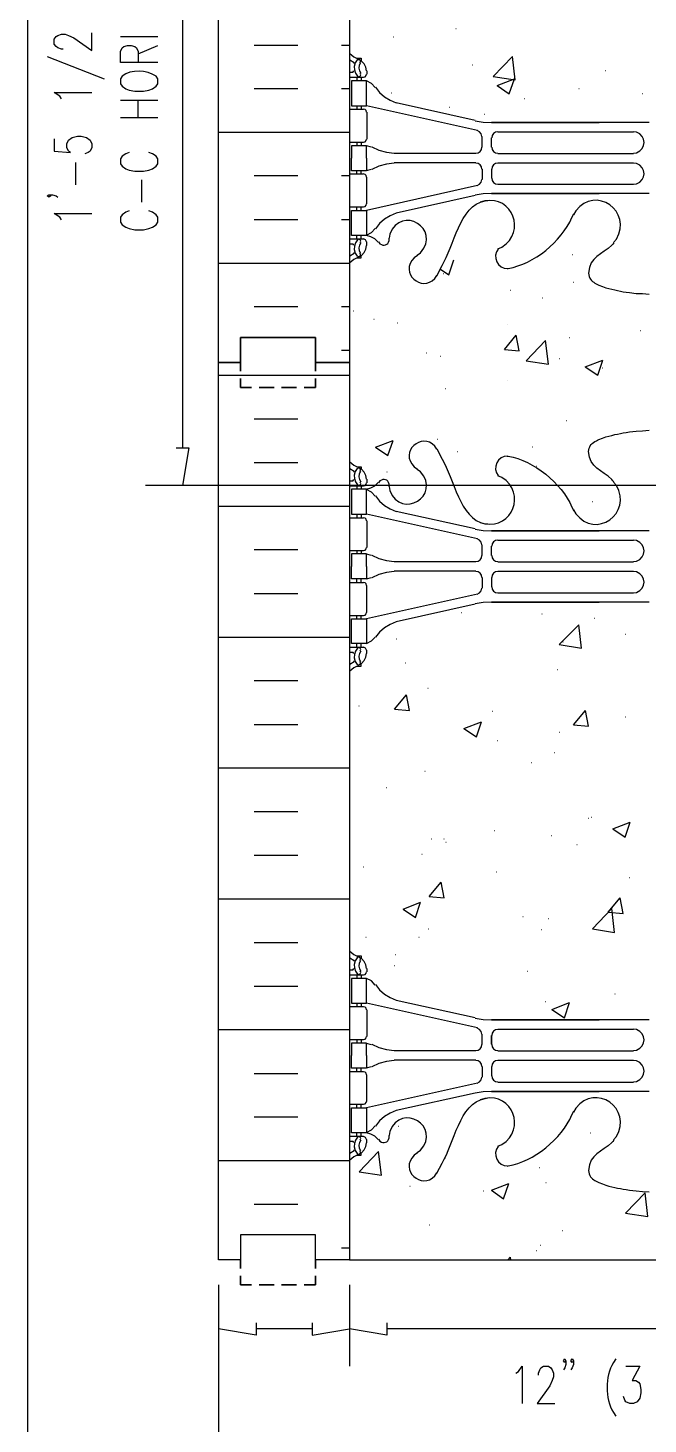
# Model space of a CAD drawing. Header units: millimetres. Extents: x 14 to 201, y 16 to 268.
# Drawn here: x 13.8 to 53.3, y 104 to 192.9 of the extents above; entities that cross this region are included whole.
import ezdxf

# ---------------------------------------------------------------- set-up
doc = ezdxf.new("R2010")
doc.units = ezdxf.units.MM
doc.layers.get('0').update_dxf_attribs({"linetype": 'CONTINUOUS'})

msp = doc.modelspace()

# ---------------------------------------------------------------- linework, layer by layer
at = {"color": 0}
for p, q in [((13.8424, 55.4136), (13.8424, 264.541)), ((25.9719, 171.599), (25.9719, 228.769)), ((34.3118, 228.769), (34.3118, 171.599)), ((23.6857, 217.657), (23.6857, 166.158)), ((15.5153, 192.194), (15.6421, 192.363)), ((15.5153, 191.875), (15.5153, 192.194)), ((15.6421, 192.363), (15.7482, 192.427)), ((15.7482, 192.427), (15.9811, 192.51)), ((15.9811, 192.51), (16.214, 192.51)), ((16.214, 192.51), (16.4248, 192.427)), ((16.4248, 192.427), (16.7638, 192.278)), ((16.7638, 192.278), (17.9076, 191.474)), ((17.9076, 191.474), (17.9076, 192.596)), ((19.728, 192.363), (22.0982, 192.363)), ((15.6421, 191.728), (15.5153, 191.875)), ((15.7482, 191.642), (15.6421, 191.728)), ((15.9811, 191.558), (15.7482, 191.642)), ((16.0872, 191.558), (15.9811, 191.558)), ((19.728, 191.409), (19.8327, 191.642)), ((19.728, 190.69), (19.728, 191.409)), ((19.8327, 191.642), (19.9388, 191.728)), ((19.9388, 191.728), (20.1717, 191.791)), ((20.1717, 191.791), (20.4046, 191.791)), ((20.4046, 191.791), (20.6375, 191.728)), ((20.6375, 191.728), (20.7436, 191.642)), ((20.7436, 191.642), (20.8497, 191.409)), ((20.8497, 191.242), (22.0982, 191.791)), ((20.8497, 191.409), (20.8497, 190.69)), ((34.3324, 191.283), (34.586, 191.072)), ((15.0702, 191.093), (18.6903, 189.654)), ((22.0982, 190.69), (19.728, 190.69)), ((34.3324, 190.86), (34.6081, 190.69)), ((34.586, 191.072), (34.8823, 190.923)), ((34.6287, 190.606), (34.586, 190.69)), ((34.6715, 190.669), (34.6081, 190.437)), ((34.6081, 190.437), (34.6287, 190.224)), ((34.7982, 190.86), (34.6715, 190.669)), ((34.7762, 190.966), (35.0518, 190.966)), ((34.8823, 190.88), (34.7762, 190.839)), ((35.0738, 190.796), (34.8616, 190.903)), ((34.9677, 190.86), (34.8823, 190.88)), ((34.925, 190.521), (34.9043, 190.331)), ((34.9043, 190.331), (34.9457, 190.161)), ((35.0091, 190.669), (34.925, 190.521)), ((35.0091, 190.776), (34.9677, 190.86)), ((34.9884, 190.669), (35.0091, 190.776)), ((35.0518, 190.966), (35.0518, 190.839)), ((35.2419, 190.606), (35.0738, 190.796)), ((35.348, 190.394), (35.2419, 190.606)), ((35.3907, 190.161), (35.348, 190.394)), ((19.8327, 189.822), (19.728, 189.654)), ((19.728, 189.654), (19.728, 189.335)), ((22.0982, 189.654), (21.9921, 189.822)), ((22.0982, 189.335), (22.0982, 189.654)), ((34.3118, 190.077), (34.5447, 190.077)), ((34.3118, 189.758), (35.2006, 189.758)), ((35.3907, 189.526), (34.4386, 189.526)), ((34.4386, 189.526), (34.4386, 187.938)), ((34.5447, 190.097), (34.586, 190.161)), ((34.6287, 190.224), (34.6921, 190.014)), ((34.6921, 190.014), (34.8189, 189.822)), ((34.7762, 189.758), (34.7762, 189.526)), ((34.8189, 189.822), (34.9043, 189.781)), ((34.9043, 189.781), (34.9884, 189.822)), ((34.9457, 190.161), (35.0311, 190.014)), ((35.0311, 189.907), (34.9884, 189.992)), ((34.9884, 189.822), (35.0311, 189.907)), ((35.0518, 189.758), (35.0518, 189.526)), ((35.2006, 189.758), (35.3053, 189.781)), ((35.3053, 189.781), (35.3702, 189.865)), ((35.3702, 189.865), (35.3907, 189.95)), ((35.3907, 187.938), (35.3907, 189.526)), ((35.7078, 189.358), (35.3907, 189.526)), ((35.4115, 190.161), (35.4115, 189.95)), ((15.875, 188.553), (15.5153, 188.786)), ((15.5153, 188.786), (17.9076, 188.786)), ((15.9811, 188.383), (15.875, 188.553)), ((19.728, 189.335), (19.8327, 189.188)), ((19.8327, 189.188), (20.0656, 189.019)), ((20.0656, 189.019), (20.2778, 188.933)), ((20.2778, 188.933), (20.6375, 188.87)), ((20.6375, 188.87), (21.1873, 188.87)), ((21.1873, 188.87), (21.5263, 188.933)), ((21.5263, 188.933), (21.7592, 189.019)), ((21.7592, 189.019), (21.9921, 189.188)), ((21.9921, 189.188), (22.0982, 189.335)), ((35.9406, 189.103), (35.7078, 189.358)), ((35.9625, 189.125), (36.2162, 188.786)), ((36.2162, 188.786), (36.5333, 188.51)), ((36.5333, 188.51), (36.8928, 188.299)), ((19.728, 188.299), (22.0982, 188.299)), ((20.8497, 187.198), (20.8497, 188.299)), ((34.3118, 187.728), (35.2006, 187.728)), ((34.4386, 187.938), (35.3907, 187.938)), ((34.7762, 187.938), (34.7762, 187.728)), ((35.0518, 187.938), (35.0518, 187.728)), ((35.3053, 187.705), (35.2006, 187.728)), ((35.3702, 187.642), (35.3053, 187.705)), ((35.3907, 187.537), (35.3702, 187.642)), ((42.4395, 186.373), (35.3907, 187.938)), ((36.8928, 188.299), (37.2745, 188.13)), ((42.2906, 187.008), (37.2745, 188.13)), ((19.728, 187.198), (22.0982, 187.198)), ((35.4115, 187.537), (35.4115, 185.821)), ((42.2906, 186.986), (42.799, 186.902)), ((42.799, 186.902), (43.3282, 186.88)), ((43.3282, 186.88), (50.1869, 186.88)), ((53.3619, 186.88), (43.3282, 186.88)), ((15.5153, 185.844), (15.5153, 185.059)), ((16.4248, 185.758), (16.6577, 185.928)), ((16.6577, 185.928), (16.9967, 186.013)), ((16.9967, 186.013), (17.2296, 186.013)), ((17.2296, 186.013), (17.5686, 185.928)), ((17.5686, 185.928), (17.8015, 185.758)), ((42.5662, 186.287), (42.4173, 186.373)), ((42.6724, 186.16), (42.5662, 186.287)), ((42.7136, 185.991), (42.6724, 186.16)), ((42.7359, 185.315), (42.7359, 185.991)), ((43.3282, 185.315), (43.3282, 185.907)), ((43.3282, 185.335), (43.3282, 185.886)), ((43.3709, 186.054), (43.349, 185.907)), ((43.4552, 186.183), (43.3709, 186.054)), ((43.5818, 186.267), (43.4552, 186.183)), ((43.7307, 186.287), (43.5818, 186.267)), ((43.7307, 186.287), (52.3667, 186.287)), ((52.5568, 186.267), (52.3667, 186.287)), ((15.5153, 185.059), (16.553, 184.976)), ((16.3201, 185.525), (16.4248, 185.758)), ((16.3201, 185.292), (16.3201, 185.525)), ((16.4248, 185.059), (16.3201, 185.292)), ((16.553, 184.976), (16.4248, 185.059)), ((17.6747, 184.976), (17.4625, 184.892)), ((17.8015, 185.059), (17.6747, 184.976)), ((17.8015, 185.758), (17.9076, 185.525)), ((17.9076, 185.292), (17.8015, 185.059)), ((17.9076, 185.525), (17.9076, 185.292)), ((20.2778, 184.976), (20.0656, 184.892)), ((21.7592, 184.892), (21.5263, 184.976)), ((34.3118, 185.631), (35.2006, 185.631)), ((35.3907, 185.398), (34.4386, 185.398)), ((34.4386, 185.398), (34.4386, 184.616)), ((34.7762, 185.631), (34.7762, 185.398)), ((35.0518, 185.631), (35.0518, 185.398)), ((35.2006, 185.631), (35.3053, 185.654)), ((35.3053, 185.654), (35.3702, 185.738)), ((35.3702, 185.738), (35.3907, 185.821)), ((35.3907, 184.616), (35.3907, 185.398)), ((35.7078, 185.315), (35.3907, 185.398)), ((35.7297, 185.335), (36.1735, 185.124)), ((36.1735, 185.124), (36.6614, 184.996)), ((36.6614, 184.996), (37.1479, 184.933)), ((42.3333, 184.933), (42.4822, 184.955)), ((42.4822, 184.955), (42.6089, 185.039)), ((42.6089, 185.039), (42.6932, 185.166)), ((42.6932, 185.166), (42.7136, 185.315)), ((43.349, 185.315), (43.3709, 185.166)), ((43.3709, 185.166), (43.4552, 185.039)), ((43.4552, 185.039), (43.5818, 184.955)), ((43.5818, 184.955), (43.7307, 184.933)), ((52.3667, 184.933), (52.5568, 184.955)), ((16.8906, 182.902), (16.8906, 184.34)), ((19.8327, 184.743), (19.728, 184.573)), ((19.728, 184.573), (19.728, 184.256)), ((19.728, 184.256), (19.8327, 184.107)), ((20.0656, 184.892), (19.8327, 184.743)), ((19.8327, 184.107), (20.0656, 183.938)), ((21.9921, 184.743), (21.7592, 184.892)), ((21.7592, 183.938), (21.9921, 184.107)), ((22.0982, 184.573), (21.9921, 184.743)), ((21.9921, 184.107), (22.0982, 184.256)), ((22.0982, 184.256), (22.0982, 184.573)), ((34.4386, 183.811), (34.4386, 184.616)), ((35.3907, 184.616), (35.3907, 183.811)), ((36.1735, 184.107), (35.7297, 183.896)), ((36.6614, 184.234), (36.1735, 184.107)), ((37.1479, 184.299), (36.6614, 184.234)), ((42.3333, 184.912), (37.1479, 184.912)), ((42.3333, 184.319), (37.1479, 184.319)), ((42.4822, 184.277), (42.3333, 184.299)), ((42.6089, 184.193), (42.4822, 184.277)), ((42.6932, 184.066), (42.6089, 184.193)), ((42.7136, 183.917), (42.6932, 184.066)), ((43.3709, 184.066), (43.349, 183.917)), ((43.4552, 184.193), (43.3709, 184.066)), ((43.5818, 184.277), (43.4552, 184.193)), ((43.7307, 184.299), (43.5818, 184.277)), ((43.7307, 184.912), (52.3667, 184.912)), ((43.7307, 184.319), (52.3667, 184.319)), ((52.5568, 184.277), (52.3667, 184.299)), ((20.0656, 183.938), (20.2778, 183.854)), ((20.2778, 183.854), (20.6375, 183.79)), ((20.6375, 183.79), (21.1873, 183.79)), ((21.0826, 181.801), (21.0826, 183.218)), ((21.1873, 183.79), (21.5263, 183.854)), ((21.5263, 183.854), (21.7592, 183.938)), ((34.3118, 183.6), (35.2006, 183.6)), ((35.3907, 183.811), (34.4386, 183.811)), ((34.7762, 183.6), (34.7762, 183.811)), ((35.0518, 183.6), (35.0518, 183.811)), ((35.3053, 183.578), (35.2006, 183.6)), ((35.3702, 183.515), (35.3053, 183.578)), ((35.3907, 183.408), (35.3702, 183.515)), ((35.3907, 183.833), (35.7078, 183.917)), ((35.4115, 181.694), (35.4115, 183.408)), ((42.6724, 183.071), (42.7136, 183.241)), ((42.7359, 183.917), (42.7359, 183.241)), ((43.3282, 183.917), (43.3282, 183.324)), ((43.3282, 183.896), (43.3282, 183.345)), ((43.349, 183.324), (43.3709, 183.176)), ((43.3709, 183.176), (43.4552, 183.049)), ((42.4395, 182.859), (35.3907, 181.271)), ((42.799, 182.33), (42.2906, 182.246)), ((42.4173, 182.859), (42.5662, 182.943)), ((42.5662, 182.943), (42.6724, 183.071)), ((43.3282, 182.35), (42.799, 182.33)), ((43.3282, 182.35), (50.1869, 182.35)), ((53.3619, 182.35), (43.3282, 182.35)), ((43.4552, 183.049), (43.5818, 182.965)), ((43.5818, 182.965), (43.7307, 182.943)), ((43.7307, 182.943), (52.3667, 182.943)), ((52.3667, 182.943), (52.5568, 182.965)), ((15.0702, 182.203), (15.1763, 182.266)), ((15.1763, 182.117), (15.0702, 182.203)), ((15.1763, 182.266), (15.3031, 182.203)), ((15.1763, 182.266), (15.4092, 182.266)), ((15.3031, 182.203), (15.1763, 182.117)), ((15.4092, 182.266), (15.6421, 182.203)), ((15.6421, 182.203), (15.7482, 182.117)), ((34.3118, 181.504), (35.2006, 181.504)), ((34.7762, 181.271), (34.7762, 181.504)), ((35.0518, 181.271), (35.0518, 181.504)), ((35.2006, 181.504), (35.3053, 181.525)), ((35.3053, 181.525), (35.3702, 181.61)), ((35.3702, 181.61), (35.3907, 181.694)), ((42.2906, 182.223), (37.2745, 181.102)), ((42.9052, 181.884), (42.6089, 181.801)), ((42.926, 181.884), (43.0953, 181.907)), ((15.875, 180.848), (15.5153, 181.081)), ((15.5153, 181.081), (17.9076, 181.081)), ((15.9811, 180.679), (15.875, 180.848)), ((19.8327, 180.996), (19.728, 180.848)), ((19.728, 180.848), (19.728, 180.53)), ((19.728, 180.53), (19.8327, 180.362)), ((20.0656, 181.165), (19.8327, 180.996)), ((20.2778, 181.251), (20.0656, 181.165)), ((21.7592, 181.165), (21.5263, 181.251)), ((21.9921, 180.996), (21.7592, 181.165)), ((22.0982, 180.848), (21.9921, 180.996)), ((21.9921, 180.362), (22.0982, 180.53)), ((22.0982, 180.53), (22.0982, 180.848)), ((34.4386, 181.271), (35.3907, 181.271)), ((34.4386, 179.684), (34.4386, 181.271)), ((35.3907, 181.271), (35.3907, 179.684)), ((36.5333, 180.721), (36.2162, 180.446)), ((36.8928, 180.932), (36.5333, 180.721)), ((37.2745, 181.102), (36.8928, 180.932)), ((48.4505, 180.826), (48.5771, 181.059)), ((48.7041, 181.251), (48.5567, 180.996)), ((19.8327, 180.362), (20.0656, 180.213)), ((20.0656, 180.213), (20.2778, 180.129)), ((20.2778, 180.129), (20.6375, 180.043)), ((20.6375, 180.043), (21.1873, 180.043)), ((21.1873, 180.043), (21.5263, 180.129)), ((21.5263, 180.129), (21.7592, 180.213)), ((21.7592, 180.213), (21.9921, 180.362)), ((35.3907, 179.684), (34.4386, 179.684)), ((34.7762, 179.471), (34.7762, 179.684)), ((35.0518, 179.471), (35.0518, 179.684)), ((35.3907, 179.704), (35.7078, 179.874)), ((35.6665, 179.6), (35.3907, 179.684)), ((35.7078, 179.874), (35.9406, 180.129)), ((36.2162, 180.446), (35.9625, 180.107)), ((36.8723, 179.768), (36.8293, 179.514)), ((34.3118, 179.471), (35.2006, 179.471)), ((34.3118, 179.155), (34.5447, 179.155)), ((34.586, 179.071), (34.5447, 179.134)), ((34.6287, 179.007), (34.6081, 178.795)), ((34.6081, 178.795), (34.6715, 178.562)), ((34.6921, 179.218), (34.6287, 179.007)), ((34.8189, 179.408), (34.6921, 179.218)), ((34.9043, 179.451), (34.8189, 179.408)), ((34.9884, 179.408), (34.9043, 179.451)), ((34.9457, 179.071), (34.9043, 178.901)), ((34.9043, 178.901), (34.925, 178.709)), ((35.0311, 179.218), (34.9457, 179.071)), ((35.0311, 179.324), (34.9884, 179.408)), ((34.9884, 179.239), (35.0311, 179.324)), ((35.3275, 179.408), (35.2006, 179.471)), ((35.2419, 178.605), (35.348, 178.816)), ((35.3907, 179.281), (35.3275, 179.408)), ((35.348, 178.816), (35.3907, 179.048)), ((35.4115, 179.048), (35.4115, 179.281)), ((35.9198, 179.471), (35.6665, 179.6)), ((36.1322, 179.261), (35.9198, 179.471)), ((36.1527, 179.281), (36.237, 179.155)), ((36.8293, 179.367), (36.8293, 179.514)), ((43.7515, 178.816), (43.6453, 178.646)), ((43.7307, 178.838), (44.0048, 178.942)), ((51.0536, 179.134), (50.9901, 179.071)), ((51.1168, 179.218), (51.0536, 179.134)), ((51.0963, 179.239), (51.2865, 179.451)), ((34.6081, 178.542), (34.3324, 178.372)), ((34.586, 178.16), (34.3324, 177.949)), ((34.586, 178.542), (34.6287, 178.625)), ((34.8823, 178.308), (34.586, 178.16)), ((34.6715, 178.562), (34.7982, 178.372)), ((34.7762, 178.393), (34.8823, 178.35)), ((34.7762, 178.266), (35.0518, 178.266)), ((34.8616, 178.308), (35.0738, 178.413)), ((34.8823, 178.35), (34.9677, 178.372)), ((34.925, 178.709), (35.0091, 178.562)), ((34.9677, 178.372), (35.0091, 178.456)), ((35.0091, 178.456), (34.9884, 178.562)), ((35.0518, 178.266), (35.0518, 178.393)), ((35.0738, 178.413), (35.2419, 178.605)), ((38.6292, 178.413), (38.4168, 178.266)), ((38.6084, 178.435), (38.8193, 178.583)), ((43.6453, 178.646), (43.5818, 178.435)), ((43.5818, 178.435), (43.604, 178.223)), ((43.604, 178.223), (43.6672, 178.012)), ((43.6672, 178.012), (43.772, 177.843)), ((43.772, 177.843), (43.9416, 177.694)), ((39.7302, 176.954), (39.8568, 177.144)), ((39.8568, 177.122), (40.1959, 177.779)), ((43.9416, 177.694), (44.1332, 177.61)), ((44.1332, 177.61), (44.3438, 177.588)), ((44.3438, 177.588), (44.4073, 177.588)), ((49.5088, 177.292), (49.5515, 177.081)), ((49.5515, 177.081), (49.5928, 176.975)), ((50.1646, 176.529), (50.3975, 176.445)), ((50.3975, 176.445), (50.6099, 176.361)), ((52.112, 176.043), (52.5364, 176)), ((52.5364, 176), (52.9375, 175.98)), ((52.9375, 175.98), (53.3619, 175.937)), ((27.3678, 171.599), (27.3678, 173.186)), ((27.3678, 173.186), (32.1303, 173.186)), ((32.1303, 173.186), (27.3678, 173.186)), ((27.3678, 173.186), (27.3678, 171.599)), ((32.1303, 173.186), (32.1303, 171.599)), ((32.1303, 171.599), (32.1303, 173.186)), ((25.9719, 114.449), (25.9719, 171.599)), ((25.9719, 171.599), (27.3678, 171.599)), ((27.3678, 171.599), (25.9719, 171.599)), ((27.3678, 171.047), (27.3678, 171.599)), ((27.3678, 171.047), (27.3678, 171.599)), ((27.3678, 171.599), (27.3678, 171.047)), ((32.1303, 171.599), (32.1303, 171.047)), ((32.1303, 171.599), (34.3118, 171.599)), ((32.1303, 171.599), (32.1303, 171.047)), ((34.3118, 171.599), (32.1303, 171.599)), ((32.1303, 171.047), (32.1303, 171.599)), ((34.3118, 171.599), (34.3118, 114.449)), ((27.3678, 170.011), (27.3678, 170.582)), ((27.3678, 170.011), (27.3678, 170.582)), ((27.3678, 170.582), (27.3678, 170.011)), ((28.0665, 170.011), (27.3678, 170.011)), ((28.0665, 170.011), (27.3678, 170.011)), ((27.3678, 170.011), (28.0665, 170.011)), ((29.5065, 170.011), (28.5543, 170.011)), ((29.5065, 170.011), (28.5543, 170.011)), ((28.5543, 170.011), (29.5065, 170.011)), ((30.9246, 170.011), (29.9723, 170.011)), ((30.9246, 170.011), (29.9723, 170.011)), ((29.9723, 170.011), (30.9246, 170.011)), ((32.1303, 170.011), (31.411, 170.011)), ((32.1303, 170.011), (31.411, 170.011)), ((31.411, 170.011), (32.1303, 170.011)), ((32.1303, 170.582), (32.1303, 170.011)), ((32.1303, 170.582), (32.1303, 170.011)), ((32.1303, 170.011), (32.1303, 170.582)), ((52.112, 167.174), (52.5364, 167.217)), ((52.5364, 167.217), (52.9375, 167.237)), ((52.9375, 167.237), (53.3619, 167.28)), ((39.8568, 166.074), (39.7302, 166.265)), ((50.1646, 166.688), (50.3975, 166.771)), ((50.3975, 166.771), (50.6099, 166.857)), ((23.2833, 166.158), (24.0881, 166.158)), ((24.0881, 166.158), (23.6857, 163.766)), ((39.8568, 166.095), (40.1959, 165.439)), ((43.772, 165.376), (43.6672, 165.206)), ((43.9416, 165.523), (43.772, 165.376)), ((44.1332, 165.608), (43.9416, 165.523)), ((44.3438, 165.629), (44.1332, 165.608)), ((44.3438, 165.629), (44.4073, 165.629)), ((49.5088, 165.925), (49.5293, 166.032)), ((49.5293, 166.032), (49.5515, 166.138)), ((49.5515, 166.138), (49.5928, 166.222)), ((34.3324, 165.269), (34.586, 165.057)), ((34.3324, 164.846), (34.6081, 164.677)), ((34.586, 165.057), (34.8823, 164.91)), ((34.6287, 164.592), (34.586, 164.677)), ((34.6715, 164.655), (34.6081, 164.422)), ((34.7982, 164.846), (34.6715, 164.655)), ((34.7762, 164.951), (35.0518, 164.951)), ((34.8823, 164.867), (34.7762, 164.824)), ((35.0738, 164.804), (34.8616, 164.91)), ((34.9677, 164.846), (34.8823, 164.867)), ((34.925, 164.507), (34.9043, 164.317)), ((35.0091, 164.655), (34.925, 164.507)), ((35.0091, 164.761), (34.9677, 164.846)), ((34.9884, 164.655), (35.0091, 164.761)), ((35.0518, 164.951), (35.0518, 164.824)), ((35.2419, 164.614), (35.0738, 164.804)), ((35.348, 164.401), (35.2419, 164.614)), ((38.4168, 164.951), (38.6292, 164.804)), ((38.8193, 164.634), (38.6084, 164.783)), ((43.604, 164.994), (43.5818, 164.783)), ((43.5818, 164.783), (43.6453, 164.571)), ((43.6672, 165.206), (43.604, 164.994)), ((43.6453, 164.571), (43.7515, 164.401)), ((67.1834, 163.766), (21.3155, 163.766)), ((34.3118, 164.062), (34.5447, 164.062)), ((34.3118, 163.745), (35.2006, 163.745)), ((34.5447, 164.084), (34.586, 164.148)), ((34.6081, 164.422), (34.6287, 164.211)), ((34.6287, 164.211), (34.6921, 163.999)), ((34.6921, 163.999), (34.8189, 163.809)), ((34.7762, 163.745), (34.7762, 163.533)), ((34.8189, 163.809), (34.9043, 163.766)), ((34.9043, 164.317), (34.9457, 164.148)), ((34.9043, 163.766), (34.9884, 163.809)), ((34.9457, 164.148), (35.0311, 163.999)), ((35.0311, 163.893), (34.9884, 163.978)), ((34.9884, 163.809), (35.0311, 163.893)), ((35.0518, 163.745), (35.0518, 163.533)), ((35.2006, 163.745), (35.3053, 163.766)), ((35.3053, 163.766), (35.3702, 163.852)), ((35.3907, 164.168), (35.348, 164.401)), ((35.3702, 163.852), (35.3907, 163.935)), ((35.3907, 163.533), (35.6665, 163.619)), ((35.4115, 164.168), (35.4115, 163.935)), ((35.6665, 163.619), (35.9198, 163.745)), ((35.9198, 163.745), (36.1322, 163.958)), ((36.237, 164.062), (36.1527, 163.935)), ((36.8293, 163.703), (36.8293, 163.852)), ((36.8293, 163.703), (36.8723, 163.449)), ((44.0048, 164.275), (43.7307, 164.381)), ((51.0536, 164.062), (50.9901, 164.148)), ((51.1168, 163.999), (51.0536, 164.062)), ((51.2865, 163.766), (51.0963, 163.978)), ((35.3907, 163.533), (34.4386, 163.533)), ((34.4386, 163.533), (34.4386, 161.946)), ((35.3907, 161.946), (35.3907, 163.533)), ((35.7078, 163.343), (35.3907, 163.513)), ((35.9406, 163.09), (35.7078, 163.343)), ((35.9625, 163.11), (36.2162, 162.771)), ((36.2162, 162.771), (36.5333, 162.497)), ((34.4386, 161.946), (35.3907, 161.946)), ((34.7762, 161.946), (34.7762, 161.713)), ((35.0518, 161.946), (35.0518, 161.713)), ((42.4395, 160.358), (35.3907, 161.946)), ((36.5333, 162.497), (36.8928, 162.285)), ((36.8928, 162.285), (37.2745, 162.115)), ((42.2906, 160.993), (37.2745, 162.115)), ((48.4505, 162.391), (48.5771, 162.158)), ((48.5567, 162.221), (48.7041, 161.968)), ((34.3118, 161.713), (35.2006, 161.713)), ((35.3053, 161.692), (35.2006, 161.713)), ((35.3702, 161.629), (35.3053, 161.692)), ((35.3907, 161.522), (35.3702, 161.629)), ((35.4115, 161.522), (35.4115, 159.808)), ((42.2906, 160.973), (42.799, 160.887)), ((42.6089, 161.417), (42.9052, 161.332)), ((42.926, 161.332), (43.0953, 161.312)), ((42.5662, 160.274), (42.4173, 160.358)), ((42.6724, 160.147), (42.5662, 160.274)), ((42.7136, 159.978), (42.6724, 160.147)), ((42.799, 160.887), (43.3282, 160.867)), ((43.3282, 160.867), (50.1869, 160.867)), ((53.3619, 160.867), (43.3282, 160.867)), ((43.3709, 160.041), (43.349, 159.892)), ((43.4552, 160.168), (43.3709, 160.041)), ((43.5818, 160.254), (43.4552, 160.168)), ((43.7307, 160.274), (43.5818, 160.254)), ((43.7307, 160.274), (52.3667, 160.274)), ((52.5568, 160.254), (52.3667, 160.274)), ((34.3118, 159.618), (35.2006, 159.618)), ((35.3907, 159.406), (34.4386, 159.406)), ((34.4386, 159.406), (34.4386, 158.601)), ((34.7762, 159.618), (34.7762, 159.406)), ((35.0518, 159.618), (35.0518, 159.406)), ((35.2006, 159.618), (35.3053, 159.639)), ((35.3053, 159.639), (35.3702, 159.724)), ((35.3702, 159.724), (35.3907, 159.808)), ((35.3907, 158.601), (35.3907, 159.406)), ((35.7078, 159.3), (35.3907, 159.385)), ((35.7297, 159.322), (36.1735, 159.11)), ((42.6089, 159.026), (42.6932, 159.153)), ((42.6932, 159.153), (42.7136, 159.3)), ((42.7359, 159.3), (42.7359, 159.978)), ((43.3282, 159.3), (43.3282, 159.892)), ((43.3282, 159.322), (43.3282, 159.872)), ((43.349, 159.3), (43.3709, 159.153)), ((43.3709, 159.153), (43.4552, 159.026)), ((34.4386, 157.818), (34.4386, 158.601)), ((35.3907, 158.601), (35.3907, 157.818)), ((36.1735, 159.11), (36.6614, 158.983)), ((36.6614, 158.983), (37.1479, 158.919)), ((37.1479, 158.284), (36.6614, 158.221)), ((42.3333, 158.899), (37.1479, 158.899)), ((42.3333, 158.305), (37.1479, 158.305)), ((42.3333, 158.919), (42.4822, 158.94)), ((42.4822, 158.264), (42.3333, 158.284)), ((42.4822, 158.94), (42.6089, 159.026)), ((42.6089, 158.178), (42.4822, 158.264)), ((43.4552, 159.026), (43.5818, 158.94)), ((43.5818, 158.264), (43.4552, 158.178)), ((43.5818, 158.94), (43.7307, 158.919)), ((43.7307, 158.284), (43.5818, 158.264)), ((43.7307, 158.899), (52.3667, 158.899)), ((43.7307, 158.305), (52.3667, 158.305)), ((52.3667, 158.919), (52.5568, 158.94)), ((52.5568, 158.264), (52.3667, 158.284)), ((34.3118, 157.585), (35.2006, 157.585)), ((35.3907, 157.818), (34.4386, 157.818)), ((34.7762, 157.585), (34.7762, 157.818)), ((35.0518, 157.585), (35.0518, 157.818)), ((35.3053, 157.565), (35.2006, 157.585)), ((35.3702, 157.502), (35.3053, 157.565)), ((35.3907, 157.395), (35.3702, 157.502)), ((35.3907, 157.818), (35.7078, 157.904)), ((35.4115, 155.681), (35.4115, 157.395)), ((36.1735, 158.094), (35.7297, 157.882)), ((36.6614, 158.221), (36.1735, 158.094)), ((42.6932, 158.051), (42.6089, 158.178)), ((42.7136, 157.904), (42.6932, 158.051)), ((42.7359, 157.904), (42.7359, 157.226)), ((43.3282, 157.904), (43.3282, 157.311)), ((43.3282, 157.882), (43.3282, 157.332)), ((43.3709, 158.051), (43.349, 157.904)), ((43.4552, 158.178), (43.3709, 158.051)), ((42.4395, 156.846), (35.3907, 155.279)), ((42.4173, 156.846), (42.5662, 156.93)), ((42.5662, 156.93), (42.6724, 157.056)), ((42.6724, 157.056), (42.7136, 157.226)), ((43.349, 157.311), (43.3709, 157.163)), ((43.3709, 157.163), (43.4552, 157.036)), ((43.4552, 157.036), (43.5818, 156.95)), ((43.5818, 156.95), (43.7307, 156.93)), ((43.7307, 156.93), (52.3667, 156.93)), ((52.3667, 156.93), (52.5568, 156.95)), ((35.3053, 155.512), (35.3702, 155.596)), ((35.3702, 155.596), (35.3907, 155.681)), ((42.2906, 156.21), (37.2745, 155.089)), ((42.799, 156.317), (42.2906, 156.231)), ((43.3282, 156.337), (42.799, 156.317)), ((43.3282, 156.337), (50.1869, 156.337)), ((53.3619, 156.337), (43.3282, 156.337)), ((34.3118, 155.491), (35.2006, 155.491)), ((34.4386, 155.279), (35.3907, 155.279)), ((34.4386, 153.691), (34.4386, 155.279)), ((34.7762, 155.279), (34.7762, 155.491)), ((35.0518, 155.279), (35.0518, 155.491)), ((35.2006, 155.491), (35.3053, 155.512)), ((35.3907, 155.279), (35.3907, 153.691)), ((36.5333, 154.707), (36.2162, 154.433)), ((36.8928, 154.919), (36.5333, 154.707)), ((37.2745, 155.089), (36.8928, 154.919)), ((35.3907, 153.691), (35.7078, 153.861)), ((35.7078, 153.861), (35.9406, 154.114)), ((36.2162, 154.433), (35.9625, 154.094)), ((34.3118, 153.458), (35.2006, 153.458)), ((34.3118, 153.142), (34.5447, 153.142)), ((35.3907, 153.691), (34.4386, 153.691)), ((34.586, 153.056), (34.5447, 153.119)), ((34.6287, 152.993), (34.6081, 152.78)), ((34.6921, 153.205), (34.6287, 152.993)), ((34.8189, 153.395), (34.6921, 153.205)), ((34.7762, 153.458), (34.7762, 153.691)), ((34.9043, 153.438), (34.8189, 153.395)), ((34.9884, 153.395), (34.9043, 153.438)), ((34.9457, 153.056), (34.9043, 152.886)), ((35.0311, 153.205), (34.9457, 153.056)), ((35.0311, 153.309), (34.9884, 153.395)), ((34.9884, 153.225), (35.0311, 153.309)), ((35.0518, 153.458), (35.0518, 153.691)), ((35.3275, 153.395), (35.2006, 153.458)), ((35.3907, 153.268), (35.3275, 153.395)), ((35.348, 152.823), (35.3907, 153.056)), ((35.4115, 153.056), (35.4115, 153.268)), ((34.6081, 152.527), (34.3324, 152.357)), ((34.586, 152.146), (34.3324, 151.934)), ((34.586, 152.527), (34.6287, 152.612)), ((34.8823, 152.294), (34.586, 152.146)), ((34.6081, 152.78), (34.6715, 152.549)), ((34.6715, 152.549), (34.7982, 152.357)), ((34.7762, 152.379), (34.8823, 152.337)), ((34.7762, 152.251), (35.0518, 152.251)), ((34.8616, 152.316), (35.0738, 152.421)), ((34.8823, 152.337), (34.9677, 152.357)), ((34.9043, 152.886), (34.925, 152.696)), ((34.925, 152.696), (35.0091, 152.549)), ((34.9677, 152.357), (35.0091, 152.443)), ((35.0091, 152.443), (34.9884, 152.549)), ((35.0518, 152.251), (35.0518, 152.379)), ((35.0738, 152.421), (35.2419, 152.612)), ((35.2419, 152.612), (35.348, 152.823)), ((34.3324, 134.112), (34.586, 133.9)), ((34.3324, 133.689), (34.6081, 133.519)), ((34.586, 133.9), (34.8823, 133.753)), ((34.6287, 133.456), (34.586, 133.54)), ((34.6715, 133.499), (34.6081, 133.266)), ((34.7982, 133.689), (34.6715, 133.499)), ((34.7762, 133.816), (35.0518, 133.816)), ((34.8823, 133.73), (34.7762, 133.689)), ((35.0738, 133.646), (34.8616, 133.753)), ((34.9677, 133.71), (34.8823, 133.73)), ((35.0091, 133.499), (34.925, 133.35)), ((35.0091, 133.626), (34.9677, 133.71)), ((34.9884, 133.519), (35.0091, 133.626)), ((35.0518, 133.816), (35.0518, 133.667)), ((35.2419, 133.456), (35.0738, 133.646)), ((35.348, 133.244), (35.2419, 133.456)), ((34.3118, 132.927), (34.5447, 132.927)), ((34.3118, 132.608), (35.2006, 132.608)), ((34.5447, 132.947), (34.586, 133.011)), ((34.6081, 133.266), (34.6287, 133.054)), ((34.6287, 133.054), (34.6921, 132.842)), ((34.6921, 132.842), (34.8189, 132.651)), ((34.7762, 132.608), (34.7762, 132.376)), ((34.8189, 132.672), (34.9043, 132.631)), ((34.925, 133.35), (34.9043, 133.16)), ((34.9043, 133.16), (34.9457, 132.99)), ((34.9043, 132.631), (34.9884, 132.672)), ((34.9457, 132.99), (35.0311, 132.842)), ((35.0311, 132.757), (34.9884, 132.842)), ((34.9884, 132.672), (35.0311, 132.757)), ((35.0518, 132.608), (35.0518, 132.376)), ((35.2006, 132.608), (35.3053, 132.631)), ((35.3053, 132.631), (35.3702, 132.715)), ((35.3907, 133.011), (35.348, 133.244)), ((35.3702, 132.715), (35.3907, 132.8)), ((35.4115, 133.011), (35.4115, 132.8)), ((35.3907, 132.376), (34.4386, 132.376)), ((34.4386, 132.376), (34.4386, 130.788)), ((35.3907, 130.788), (35.3907, 132.376)), ((35.7078, 132.208), (35.3907, 132.376)), ((35.9406, 131.953), (35.7078, 132.208)), ((35.9625, 131.975), (36.2162, 131.636)), ((36.2162, 131.636), (36.5333, 131.36)), ((34.4386, 130.788), (35.3907, 130.788)), ((34.7762, 130.788), (34.7762, 130.578)), ((35.0518, 130.788), (35.0518, 130.578)), ((42.4395, 129.223), (35.3907, 130.788)), ((36.5333, 131.36), (36.8928, 131.149)), ((36.8928, 131.149), (37.2745, 130.98)), ((42.2906, 129.858), (37.2745, 130.958)), ((34.3118, 130.578), (35.2006, 130.578)), ((35.3053, 130.535), (35.2006, 130.555)), ((35.3702, 130.471), (35.3053, 130.535)), ((35.3907, 130.365), (35.3702, 130.471)), ((35.4115, 130.365), (35.4115, 128.671)), ((42.2906, 129.836), (42.799, 129.752)), ((42.5662, 129.117), (42.4173, 129.201)), ((42.6724, 128.99), (42.5662, 129.117)), ((42.7136, 128.82), (42.6724, 128.99)), ((42.799, 129.752), (43.3282, 129.73)), ((43.3282, 129.73), (50.1869, 129.73)), ((53.3619, 129.73), (43.3282, 129.73)), ((43.4552, 129.01), (43.3709, 128.884)), ((43.5818, 129.096), (43.4552, 129.01)), ((43.7307, 129.117), (43.5818, 129.096)), ((43.7307, 129.137), (52.3667, 129.137)), ((52.5568, 129.117), (52.3667, 129.137)), ((34.3118, 128.481), (35.2006, 128.481)), ((35.3907, 128.248), (34.4386, 128.248)), ((34.4386, 128.248), (34.4386, 127.466)), ((34.7762, 128.481), (34.7762, 128.248)), ((35.0518, 128.481), (35.0518, 128.248)), ((35.2006, 128.481), (35.3053, 128.504)), ((35.3053, 128.504), (35.3702, 128.588)), ((35.3702, 128.588), (35.3907, 128.671)), ((35.3907, 127.466), (35.3907, 128.248)), ((35.7078, 128.142), (35.3907, 128.228)), ((35.7297, 128.185), (36.1735, 127.974)), ((42.6932, 128.016), (42.7136, 128.165)), ((42.7359, 128.165), (42.7359, 128.82)), ((43.3282, 128.185), (43.3282, 128.736)), ((43.3282, 128.736), (43.3282, 128.165)), ((43.3709, 128.884), (43.349, 128.736)), ((43.349, 128.165), (43.3709, 128.016)), ((34.4386, 126.661), (34.4386, 127.466)), ((35.3907, 127.466), (35.3907, 126.661)), ((36.1735, 127.974), (36.6614, 127.846)), ((36.6614, 127.846), (37.1479, 127.783)), ((37.1479, 127.149), (36.6614, 127.084)), ((42.3333, 127.762), (37.1479, 127.762)), ((42.3333, 127.169), (37.1479, 127.169)), ((42.3333, 127.783), (42.4822, 127.805)), ((42.4822, 127.127), (42.3333, 127.149)), ((42.4822, 127.805), (42.6089, 127.889)), ((42.6089, 127.889), (42.6932, 128.016)), ((43.3709, 128.016), (43.4552, 127.889)), ((43.4552, 127.889), (43.5818, 127.805)), ((43.5818, 127.805), (43.7307, 127.783)), ((43.7307, 127.149), (43.5818, 127.127)), ((43.7307, 127.762), (52.3667, 127.762)), ((43.7307, 127.169), (52.3667, 127.169)), ((52.3667, 127.783), (52.5568, 127.805)), ((52.5568, 127.127), (52.3667, 127.149)), ((34.3118, 126.45), (35.2006, 126.45)), ((35.3907, 126.661), (34.4386, 126.661)), ((34.7762, 126.45), (34.7762, 126.661)), ((35.0518, 126.45), (35.0518, 126.661)), ((35.3053, 126.407), (35.2006, 126.428)), ((35.3702, 126.344), (35.3053, 126.407)), ((35.3907, 126.238), (35.3702, 126.344)), ((35.3907, 126.683), (35.7078, 126.767)), ((36.1735, 126.957), (35.7297, 126.746)), ((36.6614, 127.084), (36.1735, 126.957)), ((42.6089, 127.043), (42.4822, 127.127)), ((42.6932, 126.916), (42.6089, 127.043)), ((42.7136, 126.767), (42.6932, 126.916)), ((42.7359, 126.767), (42.7359, 126.091)), ((43.3282, 126.767), (43.3282, 126.175)), ((43.3282, 126.746), (43.3282, 126.195)), ((43.3709, 126.916), (43.349, 126.767)), ((43.4552, 127.043), (43.3709, 126.916)), ((43.5818, 127.127), (43.4552, 127.043)), ((42.4395, 125.709), (35.3907, 124.121)), ((35.4115, 124.544), (35.4115, 126.238)), ((42.4173, 125.709), (42.5662, 125.793)), ((42.5662, 125.793), (42.6724, 125.921)), ((42.6724, 125.921), (42.7136, 126.091)), ((43.349, 126.175), (43.3709, 126.026)), ((43.3709, 126.026), (43.4552, 125.899)), ((43.4552, 125.899), (43.5818, 125.815)), ((43.5818, 125.815), (43.7307, 125.793)), ((43.7307, 125.772), (52.3667, 125.772)), ((52.3667, 125.793), (52.5568, 125.815)), ((35.3702, 124.46), (35.3907, 124.544)), ((42.2906, 125.073), (37.2745, 123.952)), ((42.799, 125.159), (42.2906, 125.073)), ((42.9052, 124.734), (42.6089, 124.65)), ((43.3282, 125.18), (42.799, 125.159)), ((42.926, 124.734), (43.0953, 124.757)), ((43.3282, 125.18), (50.1869, 125.18)), ((53.3619, 125.18), (43.3282, 125.18)), ((34.3118, 124.354), (35.2006, 124.354)), ((34.4386, 124.121), (35.3907, 124.121)), ((34.4386, 122.534), (34.4386, 124.121)), ((34.7762, 124.121), (34.7762, 124.354)), ((35.0518, 124.121), (35.0518, 124.354)), ((35.2006, 124.354), (35.3053, 124.375)), ((35.3053, 124.375), (35.3702, 124.46)), ((35.3907, 124.121), (35.3907, 122.534)), ((36.8928, 123.782), (36.5333, 123.571)), ((37.2745, 123.952), (36.8928, 123.782)), ((48.4505, 123.676), (48.5771, 123.909)), ((48.7041, 124.101), (48.5567, 123.846)), ((35.3907, 122.554), (35.7078, 122.724)), ((35.7078, 122.724), (35.9406, 122.979)), ((36.2162, 123.296), (35.9625, 122.957)), ((36.5333, 123.571), (36.2162, 123.296)), ((34.3118, 122.321), (35.2006, 122.321)), ((34.3118, 122.005), (34.5447, 122.005)), ((35.3907, 122.534), (34.4386, 122.534)), ((34.586, 121.921), (34.5447, 121.984)), ((34.6287, 121.857), (34.6081, 121.645)), ((34.6921, 122.068), (34.6287, 121.857)), ((34.8189, 122.258), (34.6921, 122.068)), ((34.7762, 122.321), (34.7762, 122.534)), ((34.9043, 122.301), (34.8189, 122.258)), ((34.9884, 122.258), (34.9043, 122.301)), ((34.9457, 121.921), (34.9043, 121.751)), ((35.0311, 122.068), (34.9457, 121.921)), ((35.0311, 122.174), (34.9884, 122.258)), ((34.9884, 122.089), (35.0311, 122.174)), ((35.0518, 122.321), (35.0518, 122.534)), ((35.3275, 122.238), (35.2006, 122.301)), ((35.3907, 122.111), (35.3275, 122.238)), ((35.348, 121.666), (35.3907, 121.898)), ((35.6665, 122.45), (35.3907, 122.534)), ((35.4115, 121.898), (35.4115, 122.111)), ((35.9198, 122.321), (35.6665, 122.45)), ((36.1322, 122.111), (35.9198, 122.321)), ((36.1527, 122.131), (36.237, 122.005)), ((36.8723, 122.618), (36.8293, 122.364)), ((36.8293, 122.217), (36.8293, 122.364)), ((51.0536, 121.984), (50.9901, 121.921)), ((51.1168, 122.068), (51.0536, 121.984)), ((51.0963, 122.089), (51.2865, 122.301)), ((34.6081, 121.392), (34.3324, 121.222)), ((34.586, 121.01), (34.3324, 120.799)), ((34.586, 121.392), (34.6287, 121.475)), ((34.8823, 121.158), (34.586, 121.01)), ((34.6081, 121.645), (34.6715, 121.412)), ((34.6715, 121.412), (34.7982, 121.222)), ((34.7762, 121.222), (34.8823, 121.179)), ((34.7762, 121.116), (35.0518, 121.116)), ((34.8616, 121.158), (35.0738, 121.263)), ((34.8823, 121.179), (34.9677, 121.2)), ((34.9043, 121.751), (34.925, 121.559)), ((34.925, 121.559), (35.0091, 121.412)), ((34.9677, 121.2), (35.0091, 121.285)), ((35.0091, 121.285), (34.9884, 121.392)), ((35.0518, 121.116), (35.0518, 121.243)), ((35.0738, 121.263), (35.2419, 121.455)), ((35.2419, 121.455), (35.348, 121.666)), ((38.6292, 121.263), (38.4168, 121.116)), ((38.6084, 121.285), (38.8193, 121.433)), ((43.6453, 121.496), (43.5818, 121.285)), ((43.5818, 121.285), (43.604, 121.073)), ((43.604, 121.073), (43.6672, 120.862)), ((43.7515, 121.666), (43.6453, 121.496)), ((43.7307, 121.688), (44.0048, 121.792)), ((39.8568, 119.972), (40.1959, 120.607)), ((43.6672, 120.862), (43.772, 120.693)), ((43.772, 120.693), (43.9416, 120.544)), ((43.9416, 120.544), (44.1332, 120.46)), ((44.1332, 120.46), (44.3438, 120.438)), ((44.3438, 120.417), (44.4073, 120.438)), ((49.5088, 120.142), (49.5293, 120.037)), ((49.5293, 120.037), (49.5515, 119.931)), ((39.7302, 119.804), (39.8568, 119.994)), ((49.5515, 119.931), (49.5928, 119.825)), ((50.1646, 119.379), (50.3975, 119.295)), ((50.3975, 119.295), (50.6099, 119.211)), ((52.112, 118.893), (52.5364, 118.85)), ((52.5364, 118.85), (52.9375, 118.809)), ((52.9375, 118.809), (53.3619, 118.787)), ((32.1303, 116.036), (27.3678, 116.036)), ((27.3678, 116.036), (27.3678, 114.449)), ((32.1303, 114.449), (32.1303, 116.036)), ((27.3678, 114.449), (25.9719, 114.449)), ((27.3678, 113.897), (27.3678, 114.449)), ((27.3678, 114.449), (27.3678, 113.897)), ((32.1303, 114.449), (32.1303, 113.897)), ((34.3118, 114.449), (32.1303, 114.449)), ((32.1303, 113.897), (32.1303, 114.449)), ((27.3678, 112.861), (27.3678, 113.432)), ((27.3678, 113.432), (27.3678, 112.861)), ((32.1303, 113.432), (32.1303, 112.861)), ((32.1303, 112.861), (32.1303, 113.432)), ((25.9719, 112.861), (25.9719, 107.674)), ((25.9719, 112.861), (25.9719, 86.3177)), ((28.0665, 112.861), (27.3678, 112.861)), ((27.3678, 112.861), (28.0665, 112.861)), ((29.5065, 112.861), (28.5543, 112.861)), ((28.5543, 112.861), (29.5065, 112.861)), ((30.9246, 112.861), (29.9723, 112.861)), ((29.9723, 112.861), (30.9246, 112.861)), ((32.1303, 112.861), (31.411, 112.861)), ((31.411, 112.861), (32.1303, 112.861)), ((34.3118, 112.861), (34.3118, 107.674)), ((34.3118, 112.861), (34.3118, 107.674)), ((28.3628, 110.447), (28.3628, 109.664)), ((31.9195, 110.447), (31.9195, 109.664)), ((36.6818, 110.447), (36.6818, 109.664)), ((28.3628, 109.664), (25.9719, 110.067)), ((31.9195, 110.067), (28.3628, 110.067)), ((31.9195, 109.664), (34.3118, 110.067)), ((36.6818, 109.664), (34.3118, 110.067)), ((70.0193, 110.067), (36.6818, 110.067)), ((45.0631, 107.337), (45.296, 107.674)), ((45.296, 107.674), (45.296, 105.304)), ((46.4827, 107.57), (46.6506, 107.674)), ((46.6506, 107.674), (46.9692, 107.674)), ((46.9692, 107.674), (47.1166, 107.57)), ((47.9213, 108.013), (48.0053, 108.14)), ((48.0053, 107.907), (47.9213, 108.013)), ((48.0053, 108.14), (48.0702, 108.013)), ((48.0702, 108.013), (48.0053, 107.907)), ((48.0702, 107.781), (48.0053, 107.57)), ((48.0702, 108.013), (48.0702, 107.781)), ((48.387, 108.013), (48.471, 108.14)), ((48.471, 107.907), (48.387, 108.013)), ((48.471, 108.14), (48.5567, 108.013)), ((48.5567, 108.013), (48.471, 107.907)), ((48.5567, 107.781), (48.471, 107.57)), ((48.5567, 108.013), (48.5567, 107.781)), ((51.2452, 108.14), (51.0963, 107.907)), ((51.8791, 107.674), (52.7678, 107.674)), ((52.7678, 107.674), (52.2813, 106.765)), ((44.8952, 107.231), (45.0631, 107.337)), ((46.3338, 107.231), (46.4178, 107.442)), ((46.3338, 107.104), (46.3338, 107.231)), ((46.4178, 107.442), (46.4827, 107.57)), ((47.202, 106.765), (47.0531, 106.426)), ((47.1166, 107.57), (47.202, 107.442)), ((47.202, 107.442), (47.286, 107.231)), ((47.286, 106.998), (47.202, 106.765)), ((47.286, 107.231), (47.286, 106.998)), ((48.0053, 107.57), (47.9213, 107.442)), ((48.471, 107.57), (48.387, 107.442)), ((52.2813, 106.765), (52.5141, 106.765)), ((52.5141, 106.765), (52.6838, 106.659)), ((47.0531, 106.426), (46.2499, 105.304)), ((52.6838, 106.659), (52.7678, 106.553)), ((52.7678, 106.553), (52.8327, 106.193)), ((52.8327, 105.982), (52.7678, 105.643)), ((52.8327, 106.193), (52.8327, 105.982)), ((46.2499, 105.304), (47.3714, 105.304)), ((51.8156, 105.517), (51.7317, 105.749)), ((51.8791, 105.41), (51.8156, 105.517)), ((52.1339, 105.304), (51.8791, 105.41)), ((52.3667, 105.304), (52.1339, 105.304)), ((52.5999, 105.41), (52.3667, 105.304)), ((52.7678, 105.643), (52.5999, 105.41)), ((51.0963, 104.732), (51.2452, 104.499))]:
    msp.add_line(p, q, dxfattribs=at)
at = {"color": 252}
for p, q in [((37.0844, 192.341), (37.1052, 192.341)), ((41.0626, 192.87), (41.0849, 192.87)), ((28.236, 191.812), (31.0086, 191.812)), ((33.8033, 191.812), (34.3118, 191.812)), ((42.1005, 190.543), (42.121, 190.543)), ((43.4344, 189.802), (44.6828, 191.093)), ((44.8525, 189.589), (44.6828, 191.093)), ((43.4344, 189.802), (44.8525, 189.591)), ((43.688, 189.229), (44.8098, 189.654)), ((44.4708, 188.7), (44.8098, 189.654)), ((50.5672, 190.183), (50.5876, 190.183)), ((28.236, 189.039), (31.0086, 189.039)), ((33.8033, 189.039), (34.3118, 189.039)), ((36.9782, 188.764), (36.999, 188.764)), ((43.688, 189.229), (44.4708, 188.7)), ((48.8957, 189.039), (48.9162, 189.039)), ((52.9167, 188.722), (52.9375, 188.722)), ((40.6396, 187.854), (40.6619, 187.854)), ((45.4448, 188.404), (45.4656, 188.404)), ((42.8833, 187.409), (42.9052, 187.409)), ((25.9719, 186.267), (34.3118, 186.267)), ((28.236, 183.494), (31.0086, 183.494)), ((33.8033, 183.494), (34.3118, 183.494)), ((28.236, 180.699), (31.0086, 180.699)), ((33.8033, 180.699), (34.3118, 180.699)), ((25.9719, 177.927), (34.3118, 177.927)), ((40.6192, 177.187), (40.936, 178.139)), ((48.4932, 178.478), (48.514, 178.478)), ((40.09, 177.546), (40.6192, 177.187)), ((40.2594, 177.271), (40.2802, 177.271)), ((44.5562, 176.192), (44.5766, 176.192)), ((48.5345, 176.721), (48.5567, 176.721)), ((46.5875, 175.704), (46.6094, 175.704)), ((28.236, 175.154), (31.0086, 175.154)), ((33.8033, 175.154), (34.3118, 175.154)), ((34.5447, 174.879), (34.5653, 174.879)), ((35.8567, 174.349), (35.8771, 174.349)), ((37.338, 174.117), (37.3585, 174.117)), ((44.3234, 173.99), (44.3438, 173.99)), ((52.79, 173.63), (52.8105, 173.63)), ((44.1537, 172.424), (44.9157, 173.334)), ((45.1058, 172.339), (44.9157, 173.334)), ((45.551, 171.704), (46.779, 172.995)), ((46.9692, 171.493), (46.779, 172.995)), ((48.303, 173.186), (48.3235, 173.186)), ((33.8033, 172.382), (34.3118, 172.382)), ((39.201, 172.212), (39.2218, 172.212)), ((40.0678, 172), (40.09, 172)), ((44.1537, 172.424), (45.1058, 172.339)), ((45.551, 171.704), (46.9692, 171.493)), ((47.6677, 171.853), (47.6885, 171.853)), ((49.2965, 171.323), (50.4197, 171.746)), ((50.1015, 170.794), (50.4197, 171.746)), ((25.9719, 170.794), (34.3118, 170.794)), ((49.2965, 171.323), (50.1015, 170.794)), ((50.377, 171.26), (50.3975, 171.26)), ((40.386, 169.946), (40.4068, 169.946)), ((44.366, 170.455), (44.3865, 170.455)), ((28.236, 167.999), (31.0086, 167.999)), ((48.1115, 167.895), (48.1334, 167.895)), ((35.9625, 166.201), (37.0844, 166.624)), ((36.7453, 165.672), (37.0844, 166.624)), ((39.8776, 166.708), (39.8999, 166.708)), ((35.9625, 166.201), (36.7453, 165.672)), ((41.1688, 165.925), (41.191, 165.925)), ((45.9313, 166.222), (45.9535, 166.222)), ((28.236, 165.227), (31.0086, 165.227)), ((36.6818, 164.634), (36.7026, 164.634)), ((46.2068, 164.994), (46.2276, 164.994)), ((49.7417, 162.75), (49.7625, 162.75)), ((25.9719, 162.454), (34.3118, 162.454)), ((28.236, 159.682), (31.0086, 159.682)), ((28.236, 156.887), (31.0086, 156.887)), ((41.4239, 155.681), (41.4443, 155.681)), ((46.5459, 155.596), (46.5667, 155.596)), ((47.6458, 153.628), (48.8957, 154.897)), ((49.065, 153.395), (48.8957, 154.897)), ((49.8905, 155.321), (49.911, 155.321)), ((25.9719, 154.114), (34.3118, 154.114)), ((37.2745, 154.008), (37.2953, 154.008)), ((51.8375, 154.304), (51.8583, 154.304)), ((47.6458, 153.628), (49.0636, 153.395)), ((47.8786, 153.797), (47.9005, 153.797)), ((37.8464, 152.463), (37.8672, 152.463)), ((47.541, 152.04), (47.5615, 152.04)), ((28.236, 151.342), (31.0086, 151.342)), ((37.1683, 149.521), (37.9307, 150.431)), ((38.1208, 149.437), (37.9307, 150.431)), ((39.285, 150.855), (39.3072, 150.855)), ((34.9043, 149.733), (34.925, 149.733)), ((37.1683, 149.521), (38.1208, 149.437)), ((43.3917, 149.394), (43.4125, 149.394)), ((48.5567, 148.526), (49.3187, 149.437)), ((49.5088, 148.442), (49.3187, 149.437)), ((28.236, 148.547), (31.0086, 148.547)), ((41.5713, 148.293), (42.6932, 148.717)), ((42.376, 147.764), (42.6932, 148.717)), ((48.5567, 148.526), (49.5088, 148.442)), ((51.8583, 149.035), (51.8791, 149.035)), ((41.5713, 148.293), (42.376, 147.764)), ((47.6677, 148.06), (47.6885, 148.06)), ((43.688, 147.531), (43.7085, 147.531)), ((47.3495, 146.749), (47.3714, 146.749)), ((45.89, 146.113), (45.9109, 146.113)), ((25.9719, 145.774), (34.3118, 145.774)), ((39.0948, 145.564), (39.1156, 145.564)), ((36.6391, 144.526), (36.6614, 144.526)), ((28.236, 143.002), (31.0086, 143.002)), ((49.5088, 142.579), (49.5293, 142.579)), ((49.699, 142.642), (49.7209, 142.642)), ((51.0536, 141.901), (52.1547, 142.325)), ((51.8375, 141.371), (52.1547, 142.325)), ((43.4979, 141.796), (43.5183, 141.796)), ((47.1593, 141.478), (47.1798, 141.478)), ((51.0536, 141.901), (51.8375, 141.371)), ((39.5182, 141.267), (39.5386, 141.267)), ((40.3006, 141.267), (40.3229, 141.267)), ((40.429, 141.055), (40.4495, 141.055)), ((48.7673, 140.906), (48.7895, 140.906)), ((28.236, 140.229), (31.0086, 140.229)), ((38.9047, 140.293), (38.9255, 140.293)), ((35.1786, 139.488), (35.2006, 139.488)), ((43.6453, 139.15), (43.6672, 139.15)), ((52.112, 138.789), (52.1339, 138.789)), ((39.3707, 137.583), (40.1327, 138.493)), ((40.3229, 137.499), (40.1327, 138.493)), ((25.9719, 137.434), (34.3118, 137.434)), ((37.7197, 136.779), (38.8193, 137.224)), ((38.5025, 136.249), (38.8193, 137.224)), ((39.3707, 137.583), (40.3229, 137.499)), ((50.7573, 136.588), (51.5193, 137.499)), ((51.7109, 136.504), (51.5193, 137.499)), ((37.7197, 136.779), (38.5025, 136.249)), ((45.339, 136.313), (45.3609, 136.313)), ((46.9692, 136.186), (46.9896, 136.186)), ((49.7625, 135.53), (50.9901, 136.821)), ((50.7573, 136.588), (51.7095, 136.504)), ((51.1598, 135.297), (50.9901, 136.821)), ((39.3072, 135.53), (39.3277, 135.53)), ((46.5032, 135.487), (46.524, 135.487)), ((49.7625, 135.53), (51.1598, 135.297)), ((28.236, 134.662), (31.0086, 134.662)), ((35.348, 135.001), (35.3702, 135.001)), ((38.7131, 135.001), (38.7354, 135.001)), ((37.2318, 133.9), (37.254, 133.9)), ((37.1479, 133.201), (37.1683, 133.201)), ((45.6145, 132.842), (45.635, 132.842)), ((28.236, 131.889), (31.0086, 131.889)), ((46.7568, 130.894), (46.779, 130.894)), ((47.1798, 130.387), (48.303, 130.831)), ((47.9848, 129.858), (48.303, 130.831)), ((51.1817, 131.381), (51.2025, 131.381)), ((47.1798, 130.387), (47.9848, 129.858)), ((25.9719, 129.117), (34.3118, 129.117)), ((28.236, 126.322), (31.0086, 126.322)), ((50.9901, 124.375), (51.0124, 124.375)), ((28.236, 123.549), (31.0086, 123.549)), ((37.4015, 122.957), (37.4234, 122.957)), ((49.6355, 122.534), (49.6577, 122.534)), ((34.925, 120.057), (36.1527, 121.349)), ((36.3432, 119.845), (36.1527, 121.349)), ((40.386, 120.946), (40.4068, 120.946)), ((25.9719, 120.777), (34.3118, 120.777)), ((34.925, 120.057), (36.3432, 119.845)), ((46.3765, 120.333), (46.3973, 120.333)), ((38.1427, 119.146), (38.1635, 119.146)), ((43.3282, 118.893), (44.45, 119.316)), ((44.111, 118.343), (44.45, 119.316)), ((46.7995, 119.379), (46.8203, 119.379)), ((42.8198, 118.85), (42.8417, 118.85)), ((43.3282, 118.893), (44.111, 118.343)), ((51.8583, 117.432), (53.1068, 118.723)), ((53.2765, 117.221), (53.1068, 118.723)), ((28.236, 118.004), (31.0086, 118.004)), ((51.8583, 117.432), (53.2765, 117.221)), ((39.3707, 116.67), (39.3912, 116.67)), ((47.8374, 116.31), (47.8578, 116.31)), ((33.8033, 115.209), (34.3118, 115.209)), ((46.1864, 115.042), (46.2068, 115.042)), ((46.44, 115.379), (46.4605, 115.379)), ((34.3118, 114.447), (72.4119, 114.447)), ((44.4073, 114.447), (44.5562, 114.617)), ((44.5766, 114.447), (44.5562, 114.617))]:
    msp.add_line(p, q, dxfattribs=at)
at = {"color": 0}
for points in [[(21.9921, 189.822), (21.4037, 190.264), (20.4198, 190.275), (19.8327, 189.822)], [(52.5568, 184.955), (53.2116, 185.203), (53.2116, 186.019), (52.5568, 186.267)], [(52.5568, 182.965), (53.2116, 183.213), (53.2116, 184.029), (52.5568, 184.277)], [(51.2865, 179.451), (52.3476, 181.211), (49.9403, 182.921), (48.7041, 181.251)], [(38.8193, 178.583), (40.1821, 180.094), (37.5846, 181.675), (36.8723, 179.768)], [(40.1959, 177.779), (40.9469, 178.973), (41.2916, 181.595), (42.926, 181.884)], [(44.0048, 178.942), (45.5732, 179.939), (44.6581, 182.232), (42.9052, 181.884)], [(44.4073, 177.588), (46.0319, 177.859), (47.789, 179.305), (48.4505, 180.826)], [(36.237, 179.155), (36.4878, 178.992), (36.7524, 179.061), (36.8293, 179.367)], [(50.9901, 179.071), (50.3894, 178.445), (49.5681, 178.373), (49.5088, 177.292)], [(38.4168, 178.266), (37.4343, 177.297), (38.898, 176.033), (39.7302, 176.954)], [(49.5928, 176.975), (49.699, 176.742), (49.9512, 176.634), (50.1646, 176.529)], [(50.6099, 176.361), (51.1471, 176.215), (51.5592, 176.121), (52.112, 176.043)], [(39.7302, 166.265), (38.898, 167.184), (37.4343, 165.92), (38.4168, 164.951)], [(50.6099, 166.857), (51.1471, 167.002), (51.5592, 167.095), (52.112, 167.174)], [(49.5928, 166.222), (49.6411, 166.424), (49.9883, 166.61), (50.1646, 166.688)], [(40.1959, 165.439), (40.9469, 164.244), (41.2916, 161.622), (42.926, 161.332)], [(44.4073, 165.629), (46.0156, 165.36), (47.7933, 163.916), (48.4505, 162.391)], [(50.9901, 164.148), (50.3975, 164.765), (49.5596, 164.852), (49.5088, 165.925)], [(36.8723, 163.449), (37.5846, 161.543), (40.1821, 163.124), (38.8193, 164.634)], [(36.8293, 163.852), (36.7524, 164.156), (36.4878, 164.226), (36.237, 164.062)], [(42.9052, 161.332), (44.6581, 160.985), (45.5732, 163.28), (44.0048, 164.275)], [(48.7041, 161.968), (49.9403, 160.296), (52.3476, 162.006), (51.2865, 163.766)], [(52.5568, 158.94), (53.2116, 159.188), (53.2116, 160.004), (52.5568, 160.254)], [(52.5568, 156.95), (53.2116, 157.2), (53.2116, 158.014), (52.5568, 158.264)], [(52.5568, 127.805), (53.2116, 128.053), (53.2116, 128.869), (52.5568, 129.117)], [(52.5568, 125.815), (53.2116, 126.063), (53.2116, 126.879), (52.5568, 127.127)], [(51.2865, 122.301), (52.3476, 124.061), (49.9403, 125.771), (48.7041, 124.101)], [(38.8193, 121.433), (40.1821, 122.944), (37.5846, 124.525), (36.8723, 122.618)], [(40.1959, 120.607), (40.9582, 121.854), (41.2736, 124.409), (42.926, 124.734)], [(44.0048, 121.792), (45.5732, 122.789), (44.6581, 125.082), (42.9052, 124.734)], [(44.4073, 120.438), (46.0266, 120.697), (47.7957, 122.156), (48.4505, 123.676)], [(36.237, 122.005), (36.4878, 121.842), (36.7524, 121.911), (36.8293, 122.217)], [(50.9901, 121.921), (50.3894, 121.295), (49.5681, 121.223), (49.5088, 120.142)], [(38.4168, 121.116), (37.4343, 120.147), (38.898, 118.883), (39.7302, 119.804)], [(49.5928, 119.825), (49.699, 119.593), (49.9512, 119.484), (50.1646, 119.379)], [(50.6099, 119.211), (51.1362, 119.043), (51.5743, 118.981), (52.112, 118.893)], [(51.0963, 107.907), (50.5548, 106.988), (50.5449, 105.651), (51.0963, 104.732)]]:
    msp.add_open_spline(points, degree=3, dxfattribs=at)

doc.saveas('drawing.dxf')
